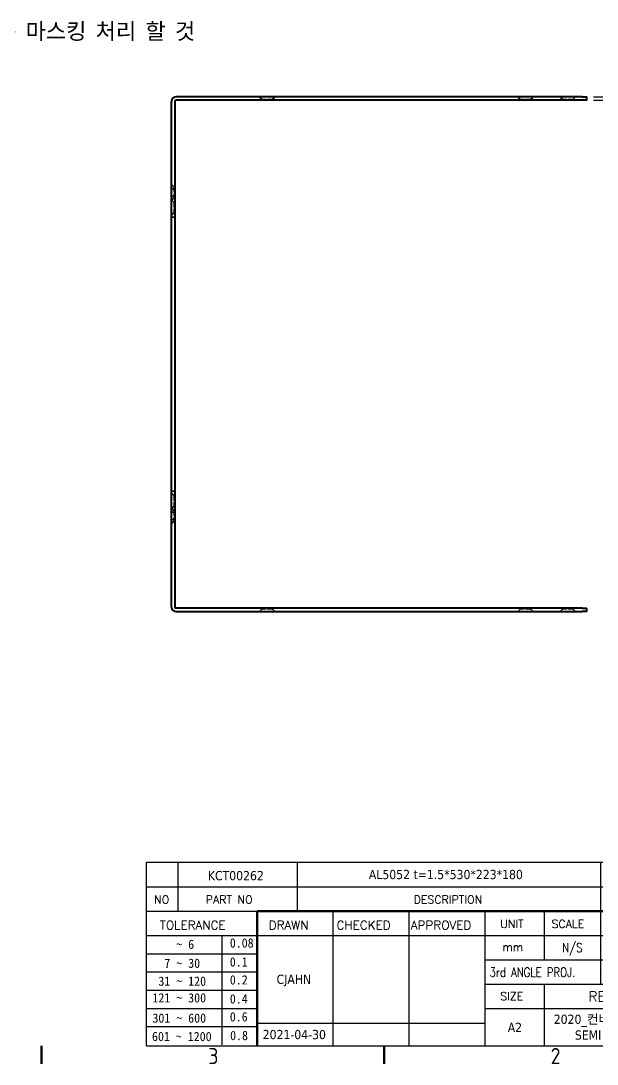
# Model space of a CAD drawing. Header units: millimetres. Extents: x 0 to 1188, y 0 to 840.
# Drawn here: x 733.6 to 983.4, y 12.1 to 464 of the extents above; entities that cross this region are included whole.
import ezdxf
from ezdxf.enums import TextEntityAlignment as Align

# ---------------------------------------------------------------- set-up
doc = ezdxf.new("R2010")
doc.units = ezdxf.units.MM
doc.header["$LTSCALE"] = 2
doc.linetypes.add('DASHED', pattern=[0.2067, 0.1654, -0.0413])
doc.layers.get('0').update_dxf_attribs({"color": 3, "lineweight": 25})
for name, color, linetype, lineweight in [('가려진 것(ISO)', 2, 'DASHED', 35), ('가시적인 것(ISO)', 3, 'Continuous', 40), ('경계(ISO)', 7, 'Continuous', 50), ('기호(ISO)', 5, 'Continuous', 25), ('제목(ISO)', 5, 'Continuous', 50), ('치수(ISO)', 2, 'Continuous', 25), ('해치(ISO)', 7, 'Continuous', 18)]:
    doc.layers.add(name, color=color, linetype=linetype, lineweight=lineweight)
doc.styles.add('HAN_291', font='')
doc.styles.add('HAN_370', font='', dxfattribs={"width": 2})
doc.styles.add('RC_284', font='ROMANC.shx')
doc.styles.add('RC_287', font='ROMANC.shx')
doc.styles.add('RC_292', font='ROMANC.shx')
doc.styles.add('ROMANT_294', font='romant.shx')
doc.styles.add('문자 텍스트_PSTEK_POSCO', font='isocp.shx')
doc.styles.add('치수 텍스트_PSTEK_POSCO', font='isocp.shx')
doc.styles.add('텍스트 스타일198', font='tahoma.ttf')
doc.styles.add('텍스트 스타일333', font='ROMANC.shx', dxfattribs={"width": 0.800000011920929})
doc.styles.get('HAN_291').set_extended_font_data('GulimChe')
doc.styles.get('HAN_370').set_extended_font_data('GulimChe')
doc.dimstyles.new('치수_PSTEK_POSCO', dxfattribs={"dimscale": 2, "dimtxt": 3.5, "dimasz": 2.5, "dimexe": 2, "dimexo": 2.5, "dimgap": 1, "dimtad": 1, "dimrnd": 1e-08, "dimdsep": 46, "dimtxsty": '치수 텍스트_PSTEK_POSCO', "dimcen": 0.09, "dimdle": 10, "dimclrd": 7, "dimclre": 7, "dimclrt": 2, "dimadec": 1, "dimazin": 2, "dimtfac": 1, "dimtmove": 0, "dimatfit": 3, "dimfxl": 0, "dimtolj": 1, "dimlwd": -1, "dimlwe": -1, "dimarcsym": 0})
doc.dimstyles.new('치수_PSTEK_POSCO$7', dxfattribs={"dimscale": 2, "dimtxt": 3.5, "dimasz": 2.5, "dimexe": 2, "dimexo": 2.5, "dimgap": 1, "dimtad": 1, "dimrnd": 1e-08, "dimdsep": 46, "dimtxsty": '치수 텍스트_PSTEK_POSCO', "dimcen": 0.09, "dimdle": 10, "dimclrd": 7, "dimclre": 7, "dimclrt": 2, "dimadec": 1, "dimazin": 2, "dimtfac": 1, "dimtmove": 0, "dimatfit": 3, "dimfxl": 0, "dimtolj": 1, "dimlwd": -1, "dimlwe": -1, "dimarcsym": 0})

# ---------------------------------------------------------------- blocks, each defined once
blk = doc.blocks.new('경계 Default Border')
at = {"layer": '경계(ISO)'}
for p, q in [((371.25, 10), (371.25, 6.100000143051147)), ((445.4999923706055, 10), (445.4999923706055, 6.100000143051147))]:
    blk.add_line(p, q, dxfattribs=at)
at = {"layer": '경계(ISO)', "color": 2, "char_height": 3.499999940395355, "attachment_point": 7, "style": '문자 텍스트_PSTEK_POSCO'}
for s, insert in [('3', (407.4049628911206, 6.066626997571438)), ('2', (481.6073627700749, 6.066626997571438))]:
    blk.add_mtext(s, dxfattribs=dict(at, insert=insert))
blk = doc.blocks.new('제목 블록 PSTEK')
for color, points in [(252, [(317.2195697678507, 17.0593801673321), (322.0326348870767, 21.62682475217465), (322.2781991042243, 21.94392121864296), (317.0471853425802, 16.97985676345368), (318.7512090904202, 16.1899260703855), (316.0018030350395, 12.71868385740789), (316.3356552234328, 13.00206718743325), (318.9235935156908, 16.2694494742633)]), (5, [(321.6183518841322, 17.4193704504104), (319.5281351041078, 18.24969419629727), (322.4505835294948, 22.02344462252142), (317.2195697678507, 17.0593801673321), (318.9235935156908, 16.2694494742633), (316.1741874603099, 12.79820726128571)]), (1, [(324.4839107253602, 19.60711530335299), (325.2419748254881, 19.60711530335299), (325.2419748254881, 20.25857663940324), (321.2266040451076, 20.25857663940324), (321.2266040451076, 19.60711530335299), (321.9846681452406, 19.60711530335299), (321.9846681452406, 15.3430047401139), (324.4839107253602, 15.3430047401139)]), (252, [(321.9846681452406, 19.60711530335299), (321.4042753185749, 19.60711530335299), (321.4042753185749, 19.45905590879572), (321.9846681452406, 19.45905590879572)]), (252, [(324.6615819988275, 19.45905590879572), (325.4196460989604, 19.45905590879572), (325.4196460989604, 20.11051724484596), (325.2419748254881, 20.11051724484596), (325.2419748254881, 19.60711530335299), (324.4839107253602, 19.60711530335299), (324.4839107253602, 15.3430047401139), (322.1623394187076, 15.3430047401139), (322.1623394187076, 15.19494534555726), (324.6615819988275, 15.19494534555726)]), (1, [(329.2277337269622, 20.25857663940324), (325.65654113025, 20.25857663940324), (325.65654113025, 15.3430047401139), (329.3580259941756, 15.3430047401139), (329.3580259941756, 15.9944660761648), (328.1137701654877, 15.9944660761648), (328.1137701654877, 17.56360607323003), (329.2277337269622, 17.56360607323003), (329.2277337269622, 18.25543873810179), (328.1137701654877, 18.25543873810179), (328.1137701654877, 19.60711530335299), (329.2277337269622, 19.60711530335299)]), (252, [(328.2914414389548, 19.45905590879572), (329.4054050004294, 19.45905590879572), (329.4054050004294, 20.11051724484596), (329.2277337269622, 20.11051724484596), (329.2277337269622, 19.60711530335299), (328.1137701654877, 19.60711530335299), (328.1137701654877, 18.25543873810179), (328.2914414389548, 18.25543873810179)]), (252, [(328.2914414389548, 17.41554667867274), (329.4054050004294, 17.41554667867274), (329.4054050004294, 18.10737934354514), (329.2277337269622, 18.10737934354514), (329.2277337269622, 17.56360607323003), (328.1137701654877, 17.56360607323003), (328.1137701654877, 15.9944660761648), (328.2914414389548, 15.9944660761648)]), (1, [(332.3312149849806, 20.25857663940324), (329.8592894925411, 20.25857663940324), (329.8592894925411, 15.3430047401139), (332.3312149849806, 15.3430047401139), (332.3312149849806, 17.4318630164523), (333.0701931098801, 15.3430047401139), (335.4855464857051, 15.3430047401139), (334.2514536401189, 19.30614745124769), (335.4379594596742, 20.25857663940324), (334.3071782107978, 20.25857663940324), (332.3312149849806, 18.99741471888304)]), (252, [(332.5088862584528, 20.1105172448466), (332.3312149849806, 20.1105172448466), (332.3312149849806, 18.99741471888368), (332.5088862584528, 19.11081371413894)]), (252, [(335.6156307331414, 20.11051724484596), (335.2535118015555, 20.11051724484596), (334.2514536401189, 19.30614745124769), (335.4855464857051, 15.3430047401139), (333.1954852176545, 15.3430047401139), (333.2478643833523, 15.19494534555726), (335.6632177591723, 15.19494534555726), (334.4291249135862, 19.15808805669106)]), (252, [(329.5356972676428, 15.8464066816075), (329.3580259941756, 15.8464066816075), (329.3580259941756, 15.3430047401139), (325.8342124037171, 15.3430047401139), (325.8342124037171, 15.19494534555726), (329.5356972676428, 15.19494534555726)]), (252, [(332.5088862584528, 16.92964231796647), (332.3312149849806, 17.43186301645164), (332.3312149849806, 15.3430047401139), (330.0369607660135, 15.3430047401139), (330.0369607660135, 15.19494534555726), (332.5088862584528, 15.19494534555726)])]:
    blk.add_hatch(color=color).paths.add_polyline_path(points)
h = blk.add_hatch(color=1)
edge = h.paths.add_edge_path(flags=0)
edge.add_line((314.2242174273352, 19.60711530335299), (314.2242174273352, 17.00126995915134))
edge.add_line((314.2242174273352, 17.00126995915134), (314.3485873187598, 17.00126995915134))
edge.add_arc((314.3485873187598, 17.6527312952023), 0.6514613360509371, 270, 360)
edge.add_line((315.0000486548106, 17.6527312952023), (315.0000486548106, 18.95565396730211))
edge.add_arc((314.3485873187598, 18.95565396730212), 0.6514613360508712, 0, 90)
edge.add_line((314.3485873187598, 19.60711530335299), (314.2242174273352, 19.60711530335299))
edge = h.paths.add_edge_path()
edge.add_arc((314.9847713324306, 18.28938669179658), 1.969189947606664, 269.9999999999959, 450)
edge.add_line((314.9847713324306, 20.25857663940318), (311.7664314776902, 20.25857663940324))
edge.add_line((311.7664314776902, 20.25857663940324), (311.7664314776902, 15.3430047401139))
edge.add_line((311.7664314776902, 15.3430047401139), (314.2242174273352, 15.3430047401139))
edge.add_line((314.2242174273352, 15.3430047401139), (314.2242174273352, 16.32019674418991))
edge.add_line((314.2242174273352, 16.32019674418991), (314.9847713324307, 16.32019674418991))
h = blk.add_hatch(color=252)
edge = h.paths.add_edge_path()
edge.add_arc((314.9847713324309, 18.28938669179657), 1.969189947606666, 270, 406.8278729790604)
edge.add_arc((315.1624426058984, 18.1413272972396), 1.969189947606962, -90, 53.560984836317004, ccw=False)
edge.add_line((315.1624426058984, 16.17213734963263), (314.4018887008024, 16.17213734963263))
edge.add_line((314.4018887008024, 16.17213734963263), (314.4018887008024, 15.19494534555726))
edge.add_line((314.4018887008024, 15.19494534555726), (311.9441027511573, 15.19494534555726))
edge.add_line((311.9441027511573, 15.19494534555726), (311.9441027511573, 15.3430047401139))
edge.add_line((311.9441027511573, 15.3430047401139), (314.2242174273352, 15.3430047401139))
edge.add_line((314.2242174273352, 15.3430047401139), (314.2242174273352, 16.32019674418991))
edge.add_line((314.2242174273352, 16.32019674418991), (314.9847713324309, 16.32019674418991))
h = blk.add_hatch(color=252)
edge = h.paths.add_edge_path()
edge.add_line((314.4018887008024, 19.45905590879572), (314.5262585922315, 19.45905590879572))
edge.add_arc((314.5262585922314, 18.80759457274939), 0.6514613360463194, 60.4189348879147, 90.00000000000318, ccw=False)
edge.add_arc((314.3485873187602, 18.95565396730057), 0.6514613360524251, 39.96992292766206, 90.00000000009999)
edge.add_line((314.3485873187591, 19.60711530335307), (314.2242174273352, 19.60711530335298))
edge.add_line((314.2242174273352, 19.60711530335299), (314.2242174273352, 17.00126995915134))
edge.add_line((314.2242174273352, 17.00126995915134), (314.3485873187591, 17.00126995915134))
edge.add_arc((314.3485873187568, 17.652731295233), 0.6514613360816299, 270.0000000002, 274.6930825552478)
edge.add_line((314.4018887008024, 17.0034541317032), (314.4018887008024, 19.45905590879572))
at = {"layer": '해치(ISO)'}
h = blk.add_hatch(color=140, dxfattribs=at)
edge = h.paths.add_edge_path()
edge.add_ellipse((330.3660919371412, 20.15576403068321), major_axis=(9.100907360794343, 0), ratio=0.4069904968023172, start_angle=301.3098473703837, end_angle=507.7436900681698)
edge.add_ellipse((331.5340919371412, 20.4634168429492), major_axis=(-9.82350664112931, 0), ratio=0.3942600559756514, start_angle=111.51207141178469, end_angle=334.47025347086895, ccw=False)
edge.add_line((335.1363447531188, 16.8601935978785), (335.0955236905705, 16.99119398620872))
at = {"color": 180}
for p, q in [((182.475792979055, 11.79100474011392), (182.4757929790549, 51.56524660363496)), ((182.4757929790549, 51.56524660363496), (372.4757929537551, 51.56524660363496)), ((189.2651435055721, 51.56524660363496), (189.2651435055722, 41.00524660363494)), ((215.2152739891528, 41.00524660363494), (215.2152739891528, 51.56524660363496)), ((280.8758854511282, 51.56524660363496), (280.8758854511282, 41.00524660363494)), ((310.0881549537552, 51.56524660363496), (310.0881549537553, 41.00524660363494)), ((316.9044520275131, 51.56524660363496), (316.9044520275127, 41.00524660363494)), ((338.4566026226726, 51.56524660363496), (338.4566026226727, 41.00524660363494)), ((372.4757929537551, 51.56524660363496), (372.4757929537551, 11.79100474011389)), ((182.475792979055, 46.2852466036349), (372.4757929537551, 46.28524660363492)), ((182.475792979055, 41.00524660363493), (206.451475290024, 41.00524660363493)), ((222.9401812389276, 11.79100474011392), (222.9401812389276, 41.00524660363494)), ((239.4288871878316, 11.79100474011392), (239.4288871878316, 41.00524660363494)), ((255.9175931367356, 11.79100474011392), (255.9175931367356, 41.00524660363494)), ((268.6918866058747, 41.00524660363494), (268.6918866058747, 30.44524660363498)), ((280.8758854511282, 41.00524660363494), (280.8758854511282, 25.16524660363502)), ((310.088154953755, 41.00524660363494), (310.088154953755, 11.79100474011392)), ((182.475792979055, 35.72524660363497), (206.451475290024, 35.72524660363497)), ((198.8621818849491, 12.02524660363491), (198.8621818849491, 35.72524660363497)), ((206.451475290024, 35.72524660363497), (372.4757929537551, 35.72524660363497)), ((182.475792979055, 31.77524660363492), (206.451475290024, 31.77524660363492)), ((255.917593136736, 30.44524660363498), (372.4757929537552, 30.44524660363501)), ((182.475792979055, 27.82524660363487), (206.451475290024, 27.82524660363487)), ((255.9175931367359, 25.16524660363502), (372.4757929537552, 25.165246603635)), ((268.6918866058744, 25.16524660363502), (268.6918866058744, 11.79100474011392)), ((182.475792979055, 23.87524660363505), (206.451475290024, 23.87524660363505)), ((182.475792979055, 19.92524660363478), (206.451475290024, 19.92524660363478)), ((255.9175931367359, 19.88524660363481), (310.0881549537553, 19.88524660363481)), ((182.475792979055, 15.97524660363496), (206.451475290024, 15.97524660363496)), ((206.451475290024, 16.74100474011396), (255.9175931367359, 16.74100474011396)), ((182.475792979055, 11.79100474011392), (372.4757929537551, 11.79100474011389))]:
    blk.add_line(p, q, dxfattribs=at)
at = {"color": 7, "lineweight": 50}
for p, q in [((206.4514752900237, 11.79100474011392), (206.4514752900237, 41.00524660363494)), ((206.451475290024, 41.00524660363494), (372.4757929537551, 41.00524660363496))]:
    blk.add_line(p, q, dxfattribs=at)
at = {"color": 7}
for p, q in [((322.2781991042243, 21.94392121864296), (317.0471853425802, 16.97985676345368)), ((322.4505835294948, 22.02344462252142), (317.2195697678507, 17.0593801673321)), ((317.2195697678507, 17.0593801673321), (322.0326348870767, 21.62682475217465)), ((319.5281351041078, 18.24969419629727), (322.4505835294948, 22.02344462252142)), ((322.0326348870767, 21.62682475217465), (322.2781991042243, 21.94392121864296)), ((311.7664314776902, 20.25900474011391), (311.7664314776902, 15.34300474011391)), ((314.9847713324309, 20.25857663940324), (311.7664314776902, 20.25857663940324)), ((314.9847713324309, 20.25857663940324), (311.7664314776902, 20.25857663940324)), ((311.7664314776902, 20.25857663940324), (311.7664314776902, 15.3430047401139)), ((314.2242174273352, 17.00126995915134), (314.2242174273352, 19.60711530335299)), ((314.2242174273352, 19.60711530335299), (314.3485873187591, 19.60711530335299)), ((314.3485873187591, 19.60711530335299), (314.2242174273352, 19.60711530335299)), ((314.2242174273352, 19.60711530335299), (314.2242174273352, 17.00126995915134)), ((314.2242174273352, 17.00126995915134), (314.2242174273352, 19.60711530335299)), ((314.2242174273352, 19.60711530335299), (314.3485873187591, 19.60711530335299)), ((314.4018887008024, 19.45905590879572), (314.5262585922314, 19.45905590879572)), ((314.4018887008024, 17.0034541317032), (314.4018887008024, 19.45905590879572)), ((315.0000486548106, 18.95565396730275), (315.0000486548106, 17.65273129520161)), ((315.0000486548106, 18.95565396730275), (315.0000486548106, 17.65273129520161)), ((321.6183518841322, 17.4193704504104), (319.5281351041078, 18.24969419629727)), ((325.2419748254881, 20.25857663940324), (321.2266040451076, 20.25857663940324)), ((321.2266040451076, 20.25857663940324), (321.2266040451076, 19.60711530335299)), ((325.2419748254881, 20.25857663940324), (321.2266040451076, 20.25857663940324)), ((321.2266040451076, 20.25857663940324), (321.2266040451076, 19.60711530335299)), ((321.2266040451076, 19.60711530335299), (321.9846681452406, 19.60711530335299)), ((321.2266040451076, 19.60711530335299), (321.9846681452406, 19.60711530335299)), ((321.4042753185749, 19.60711530335299), (321.4042753185749, 19.45905590879572)), ((321.9846681452406, 19.60711530335299), (321.4042753185749, 19.60711530335299)), ((321.4042753185749, 19.45905590879572), (321.9846681452406, 19.45905590879572)), ((321.9846681452406, 19.60711530335299), (321.9846681452406, 15.3430047401139)), ((321.9846681452406, 19.45905590879572), (321.9846681452406, 19.60711530335299)), ((321.9846681452406, 19.60711530335299), (321.9846681452406, 15.3430047401139)), ((324.4839107253602, 19.60711530335299), (325.2419748254881, 19.60711530335299)), ((324.4839107253602, 15.3430047401139), (324.4839107253602, 19.60711530335299)), ((325.2419748254881, 19.60711530335299), (324.4839107253602, 19.60711530335299)), ((324.4839107253602, 19.60711530335299), (324.4839107253602, 15.3430047401139)), ((324.4839107253602, 19.60711530335299), (325.2419748254881, 19.60711530335299)), ((324.4839107253602, 15.3430047401139), (324.4839107253602, 19.60711530335299)), ((324.6615819988275, 19.45905590879572), (325.4196460989604, 19.45905590879572)), ((324.6615819988275, 15.19494534555726), (324.6615819988275, 19.45905590879572)), ((325.2419748254881, 19.60711530335299), (325.2419748254881, 20.25857663940324)), ((325.2419748254881, 19.60711530335299), (325.2419748254881, 20.25857663940324)), ((325.4196460989604, 20.11051724484596), (325.2419748254881, 20.11051724484596)), ((325.2419748254881, 20.11051724484596), (325.2419748254881, 19.60711530335299)), ((325.4196460989604, 19.45905590879572), (325.4196460989604, 20.11051724484596)), ((329.2277337269622, 20.25857663940324), (325.65654113025, 20.25857663940324)), ((325.65654113025, 20.25857663940324), (325.65654113025, 15.3430047401139)), ((325.65654113025, 20.25857663940324), (325.65654113025, 15.3430047401139)), ((329.2277337269622, 20.25857663940324), (325.65654113025, 20.25857663940324)), ((328.1137701654877, 18.25543873810179), (328.1137701654877, 19.60711530335299)), ((328.1137701654877, 19.60711530335299), (329.2277337269622, 19.60711530335299)), ((329.2277337269622, 19.60711530335299), (328.1137701654877, 19.60711530335299)), ((328.1137701654877, 19.60711530335299), (328.1137701654877, 18.25543873810179)), ((328.1137701654877, 18.25543873810179), (328.1137701654877, 19.60711530335299)), ((328.1137701654877, 19.60711530335299), (329.2277337269622, 19.60711530335299)), ((329.2277337269622, 18.25543873810179), (328.1137701654877, 18.25543873810179)), ((328.1137701654877, 18.25543873810179), (328.2914414389548, 18.25543873810179)), ((329.2277337269622, 18.25543873810179), (328.1137701654877, 18.25543873810179)), ((328.2914414389548, 18.25543873810179), (328.2914414389548, 19.45905590879572)), ((328.2914414389548, 19.45905590879572), (329.4054050004294, 19.45905590879572)), ((329.2277337269622, 19.60711530335299), (329.2277337269622, 20.25857663940324)), ((329.2277337269622, 19.60711530335299), (329.2277337269622, 20.25857663940324)), ((329.4054050004294, 20.11051724484596), (329.2277337269622, 20.11051724484596)), ((329.2277337269622, 20.11051724484596), (329.2277337269622, 19.60711530335299)), ((329.2277337269622, 17.56360607323003), (329.2277337269622, 18.25543873810179)), ((329.2277337269622, 17.56360607323003), (329.2277337269622, 18.25543873810179)), ((329.4054050004294, 18.10737934354514), (329.2277337269622, 18.10737934354514)), ((329.2277337269622, 18.10737934354514), (329.2277337269622, 17.56360607323003)), ((329.4054050004294, 19.45905590879572), (329.4054050004294, 20.11051724484596)), ((329.4054050004294, 17.41554667867274), (329.4054050004294, 18.10737934354514)), ((332.3312149849806, 20.25857663940324), (329.8592894925411, 20.25857663940324)), ((329.8592894925411, 20.25857663940324), (329.8592894925411, 15.3430047401139)), ((329.8592894925411, 20.25857663940324), (329.8592894925411, 15.3430047401139)), ((332.3312149849806, 20.25857663940324), (329.8592894925411, 20.25857663940324)), ((334.3071782107978, 20.25857663940324), (332.3312149849806, 18.99741471888304)), ((332.3312149849806, 18.99741471888304), (332.3312149849806, 20.25857663940324)), ((334.3071782107978, 20.25857663940324), (332.3312149849806, 18.99741471888304)), ((332.3312149849806, 18.99741471888304), (332.3312149849806, 20.25857663940324)), ((332.5088862584528, 20.1105172448466), (332.3312149849806, 20.1105172448466)), ((332.3312149849806, 20.1105172448466), (332.3312149849806, 18.99741471888368)), ((332.3312149849806, 18.99741471888368), (332.5088862584528, 19.11081371413894)), ((332.5088862584528, 19.11081371413894), (332.5088862584528, 20.1105172448466)), ((334.2514536401189, 19.30614745124769), (335.4379594596742, 20.25857663940324)), ((334.2514536401189, 19.30614745124769), (335.4379594596742, 20.25857663940324)), ((335.2535118015555, 20.11051724484596), (334.2514536401189, 19.30614745124769)), ((335.4855464857051, 15.3430047401139), (334.2514536401189, 19.30614745124769)), ((334.2514536401189, 19.30614745124769), (335.4855464857051, 15.3430047401139)), ((335.4855464857051, 15.3430047401139), (334.2514536401189, 19.30614745124769)), ((335.4379594596742, 20.25857663940324), (334.3071782107978, 20.25857663940324)), ((335.4379594596742, 20.25857663940324), (334.3071782107978, 20.25857663940324)), ((334.4291249135862, 19.15808805669104), (335.6156307331414, 20.11051724484596)), ((335.6632177591723, 15.19494534555726), (334.4291249135862, 19.15808805669104)), ((335.6156307331414, 20.11051724484596), (335.2535118015555, 20.11051724484596)), ((314.3485873187591, 17.00126995915134), (314.2242174273352, 17.00126995915134)), ((314.2242174273352, 17.00126995915134), (314.3485873187591, 17.00126995915134)), ((314.3485873187591, 17.00126995915134), (314.2242174273352, 17.00126995915134)), ((314.2242174273352, 16.32019674418991), (314.9847713324309, 16.32019674418991)), ((314.2242174273352, 15.3430047401139), (314.2242174273352, 16.32019674418991)), ((314.9847713324309, 16.32019674418991), (314.2242174273352, 16.32019674418991)), ((314.2242174273352, 16.32019674418991), (314.2242174273352, 15.3430047401139)), ((314.2242174273352, 16.32019674418991), (314.9847713324309, 16.32019674418991)), ((314.2242174273352, 15.3430047401139), (314.2242174273352, 16.32019674418991)), ((314.4018887008024, 16.17213734963263), (315.162442605898, 16.17213734963263)), ((314.4018887008024, 15.19494534555726), (314.4018887008024, 16.17213734963263)), ((318.7512090904202, 16.1899260703855), (316.0018030350395, 12.71868385740789)), ((316.1741874603099, 12.79820726128571), (321.6183518841322, 17.4193704504104)), ((318.9235935156908, 16.2694494742633), (316.1741874603099, 12.79820726128571)), ((316.3356552234328, 13.00206718743325), (318.9235935156908, 16.2694494742633)), ((317.0471853425802, 16.97985676345368), (318.7512090904202, 16.1899260703855)), ((318.9235935156908, 16.2694494742633), (317.2195697678507, 17.0593801673321)), ((317.2195697678507, 17.0593801673321), (318.9235935156908, 16.2694494742633)), ((328.1137701654877, 17.56360607323003), (329.2277337269622, 17.56360607323003)), ((328.1137701654877, 15.9944660761648), (328.1137701654877, 17.56360607323003)), ((329.2277337269622, 17.56360607323003), (328.1137701654877, 17.56360607323003)), ((328.1137701654877, 17.56360607323003), (328.1137701654877, 15.9944660761648)), ((328.1137701654877, 17.56360607323003), (329.2277337269622, 17.56360607323003)), ((328.1137701654877, 15.9944660761648), (328.1137701654877, 17.56360607323003)), ((329.3580259941756, 15.9944660761648), (328.1137701654877, 15.9944660761648)), ((328.1137701654877, 15.9944660761648), (328.2914414389548, 15.9944660761648)), ((329.3580259941756, 15.9944660761648), (328.1137701654877, 15.9944660761648)), ((328.2914414389548, 15.9944660761648), (328.2914414389548, 17.41554667867274)), ((328.2914414389548, 17.41554667867274), (329.4054050004294, 17.41554667867274)), ((329.3580259941756, 15.3430047401139), (329.3580259941756, 15.9944660761648)), ((329.3580259941756, 15.3430047401139), (329.3580259941756, 15.9944660761648)), ((329.5356972676428, 15.8464066816075), (329.3580259941756, 15.8464066816075)), ((329.3580259941756, 15.8464066816075), (329.3580259941756, 15.3430047401139)), ((329.5356972676428, 15.19494534555726), (329.5356972676428, 15.8464066816075)), ((332.3312149849806, 17.4318630164523), (333.0701931098801, 15.3430047401139)), ((332.3312149849806, 15.3430047401139), (332.3312149849806, 17.4318630164523)), ((332.5088862584528, 16.92964231796647), (332.3312149849806, 17.43186301645164)), ((332.3312149849806, 17.43186301645164), (332.3312149849806, 15.3430047401139)), ((332.3312149849806, 17.4318630164523), (333.0701931098801, 15.3430047401139)), ((332.3312149849806, 15.3430047401139), (332.3312149849806, 17.4318630164523)), ((332.5088862584528, 15.19494534555726), (332.5088862584528, 16.92964231796647)), ((345.0447381189468, 17.50375595811051), (344.9867755289346, 17.689895936919)), ((311.7664314776902, 15.3430047401139), (314.2242174273352, 15.3430047401139)), ((311.7664314776902, 15.3430047401139), (314.2242174273352, 15.3430047401139)), ((314.2242174273352, 15.3430047401139), (311.9441027511573, 15.3430047401139)), ((311.9441027511573, 15.3430047401139), (311.9441027511573, 15.19494534555726)), ((311.9441027511573, 15.19494534555726), (314.4018887008024, 15.19494534555726)), ((321.9846681452406, 15.3430047401139), (324.4839107253602, 15.3430047401139)), ((321.9846681452406, 15.3430047401139), (324.4839107253602, 15.3430047401139)), ((324.4839107253602, 15.3430047401139), (322.1623394187076, 15.3430047401139)), ((322.1623394187076, 15.3430047401139), (322.1623394187076, 15.19494534555726)), ((322.1623394187076, 15.19494534555726), (324.6615819988275, 15.19494534555726)), ((325.65654113025, 15.3430047401139), (329.3580259941756, 15.3430047401139)), ((325.65654113025, 15.3430047401139), (329.3580259941756, 15.3430047401139)), ((329.3580259941756, 15.3430047401139), (325.8342124037171, 15.3430047401139)), ((325.8342124037171, 15.3430047401139), (325.8342124037171, 15.19494534555726)), ((325.8342124037171, 15.19494534555726), (329.5356972676428, 15.19494534555726)), ((329.8592894925411, 15.3430047401139), (332.3312149849806, 15.3430047401139)), ((329.8592894925411, 15.3430047401139), (332.3312149849806, 15.3430047401139)), ((332.3312149849806, 15.3430047401139), (330.0369607660135, 15.3430047401139)), ((330.0369607660135, 15.3430047401139), (330.0369607660135, 15.19494534555726)), ((330.0369607660135, 15.19494534555726), (332.5088862584528, 15.19494534555726)), ((333.0701931098801, 15.3430047401139), (335.4855464857051, 15.3430047401139)), ((333.0701931098801, 15.3430047401139), (335.4855464857051, 15.3430047401139)), ((335.4855464857051, 15.3430047401139), (333.1954852176545, 15.3430047401139)), ((333.1954852176545, 15.3430047401139), (333.2478643833523, 15.19494534555726)), ((333.2478643833523, 15.19494534555726), (335.6632177591723, 15.19494534555726)), ((316.0018030350395, 12.71868385740789), (316.3356552234328, 13.00206718743325))]:
    blk.add_line(p, q, dxfattribs=at)
at = {"color": 5}
for p, q in [((322.4505835294948, 22.02344462252142), (317.2195697678507, 17.0593801673321)), ((319.5281351041078, 18.24969419629727), (322.4505835294948, 22.02344462252142)), ((321.6183518841322, 17.4193704504104), (319.5281351041078, 18.24969419629727)), ((316.1741874603099, 12.79820726128571), (321.6183518841322, 17.4193704504104)), ((318.9235935156908, 16.2694494742633), (316.1741874603099, 12.79820726128571)), ((317.2195697678507, 17.0593801673321), (318.9235935156908, 16.2694494742633))]:
    blk.add_line(p, q, dxfattribs=at)
at = {"color": 1}
for p, q in [((314.9847713324309, 20.25857663940324), (311.7664314776902, 20.25857663940324)), ((311.7664314776902, 20.25857663940324), (311.7664314776902, 15.3430047401139)), ((314.2242174273352, 17.00126995915134), (314.2242174273352, 19.60711530335299)), ((314.2242174273352, 19.60711530335299), (314.3485873187591, 19.60711530335299)), ((315.0000486548106, 18.95565396730275), (315.0000486548106, 17.65273129520161)), ((325.2419748254881, 20.25857663940324), (321.2266040451076, 20.25857663940324)), ((321.2266040451076, 20.25857663940324), (321.2266040451076, 19.60711530335299)), ((321.2266040451076, 19.60711530335299), (321.9846681452406, 19.60711530335299)), ((321.9846681452406, 19.60711530335299), (321.9846681452406, 15.3430047401139)), ((324.4839107253602, 19.60711530335299), (325.2419748254881, 19.60711530335299)), ((324.4839107253602, 15.3430047401139), (324.4839107253602, 19.60711530335299)), ((325.2419748254881, 19.60711530335299), (325.2419748254881, 20.25857663940324)), ((329.2277337269622, 20.25857663940324), (325.65654113025, 20.25857663940324)), ((325.65654113025, 20.25857663940324), (325.65654113025, 15.3430047401139)), ((328.1137701654877, 18.25543873810179), (328.1137701654877, 19.60711530335299)), ((328.1137701654877, 19.60711530335299), (329.2277337269622, 19.60711530335299)), ((329.2277337269622, 18.25543873810179), (328.1137701654877, 18.25543873810179)), ((329.2277337269622, 19.60711530335299), (329.2277337269622, 20.25857663940324)), ((329.2277337269622, 17.56360607323003), (329.2277337269622, 18.25543873810179)), ((332.3312149849806, 20.25857663940324), (329.8592894925411, 20.25857663940324)), ((329.8592894925411, 20.25857663940324), (329.8592894925411, 15.3430047401139)), ((334.3071782107978, 20.25857663940324), (332.3312149849806, 18.99741471888304)), ((332.3312149849806, 18.99741471888304), (332.3312149849806, 20.25857663940324)), ((334.2514536401189, 19.30614745124769), (335.4379594596742, 20.25857663940324)), ((335.4855464857051, 15.3430047401139), (334.2514536401189, 19.30614745124769)), ((335.4379594596742, 20.25857663940324), (334.3071782107978, 20.25857663940324)), ((314.3485873187591, 17.00126995915134), (314.2242174273352, 17.00126995915134)), ((314.2242174273352, 16.32019674418991), (314.9847713324309, 16.32019674418991)), ((314.2242174273352, 15.3430047401139), (314.2242174273352, 16.32019674418991)), ((328.1137701654877, 17.56360607323003), (329.2277337269622, 17.56360607323003)), ((328.1137701654877, 15.9944660761648), (328.1137701654877, 17.56360607323003)), ((329.3580259941756, 15.9944660761648), (328.1137701654877, 15.9944660761648)), ((329.3580259941756, 15.3430047401139), (329.3580259941756, 15.9944660761648)), ((332.3312149849806, 17.4318630164523), (333.0701931098801, 15.3430047401139)), ((332.3312149849806, 15.3430047401139), (332.3312149849806, 17.4318630164523)), ((311.7664314776902, 15.3430047401139), (314.2242174273352, 15.3430047401139)), ((321.9846681452406, 15.3430047401139), (324.4839107253602, 15.3430047401139)), ((325.65654113025, 15.3430047401139), (329.3580259941756, 15.3430047401139)), ((329.8592894925411, 15.3430047401139), (332.3312149849806, 15.3430047401139)), ((333.0701931098801, 15.3430047401139), (335.4855464857051, 15.3430047401139))]:
    blk.add_line(p, q, dxfattribs=at)
at = {"color": 7}
for centre, radius, start, end in [((314.3485873187598, 18.95565396730211), 0.6514613360508712, 0, 90), ((314.3485873187602, 18.95565396730057), 0.6514613360524251, 39.96992292766117, 90), ((314.3485873187598, 18.95565396730212), 0.6514613360508712, 0, 90), ((314.5262585922314, 18.80759457274939), 0.6514613360463193, 60.41893488791137, 90), ((314.9847713324309, 18.28938669179658), 1.969189947606665, 270, 90), ((314.9847713324309, 18.28938669179658), 1.969189947606665, 270, 90), ((314.9847713324307, 18.2893866917965), 1.969189947606594, 270, 46.82787297909833), ((315.1624426058984, 18.1413272972396), 1.969189947606961, 270, 53.56098483636067), ((314.3485873187597, 17.65273129520228), 0.6514613360509381, 270, 0), ((314.3485873187598, 17.6527312952023), 0.6514613360509381, 270, 0), ((314.3485873187568, 17.652731295233), 0.6514613360816299, 270, 274.6930825552478)]:
    blk.add_arc(centre, radius, start, end, dxfattribs=at)
at = {"color": 1}
for centre, radius, start, end in [((314.3485873187598, 18.95565396730211), 0.6514613360508712, 0, 90), ((314.9847713324309, 18.28938669179657), 1.969189947606665, 270, 90), ((314.3485873187598, 17.6527312952023), 0.6514613360509381, 270, 0)]:
    blk.add_arc(centre, radius, start, end, dxfattribs=at)
at = {"layer": '제목(ISO)', "lineweight": 18}
blk.add_line((182.475792979055, 35.72500474011393), (182.475792979055, 11.79100474011392), dxfattribs=at)
at = {"layer": '제목(ISO)'}
for p, q in [((322.2781991042243, 21.94392121864296), (317.0471853425802, 16.97985676345368)), ((322.4505835294948, 22.02344462252142), (317.2195697678507, 17.0593801673321)), ((317.2195697678507, 17.0593801673321), (322.0326348870767, 21.62682475217465)), ((319.5281351041078, 18.24969419629727), (322.4505835294948, 22.02344462252142)), ((322.0326348870767, 21.62682475217465), (322.2781991042243, 21.94392121864296)), ((314.9847713324306, 20.25857663940324), (311.7664314776902, 20.25857663940324)), ((311.7664314776902, 20.25857663940324), (311.7664314776902, 15.3430047401139)), ((314.2242174273352, 17.00126995915134), (314.2242174273352, 19.60711530335299)), ((314.2242174273352, 19.60711530335299), (314.3485873187598, 19.60711530335299)), ((314.3485873187591, 19.60711530335299), (314.2242174273352, 19.60711530335299)), ((314.2242174273352, 19.60711530335299), (314.2242174273352, 17.00126995915134)), ((314.4018887008024, 19.45905590879572), (314.5262585922314, 19.45905590879572)), ((314.4018887008024, 17.0034541317032), (314.4018887008024, 19.45905590879572)), ((315.0000486548106, 18.95565396730211), (315.0000486548106, 17.6527312952023)), ((321.6183518841322, 17.4193704504104), (319.5281351041078, 18.24969419629727)), ((325.2419748254881, 20.25857663940324), (321.2266040451076, 20.25857663940324)), ((321.2266040451076, 20.25857663940324), (321.2266040451076, 19.60711530335299)), ((321.2266040451076, 19.60711530335299), (321.9846681452406, 19.60711530335299)), ((321.9846681452406, 19.60711530335299), (321.4042753185749, 19.60711530335299)), ((321.4042753185749, 19.60711530335299), (321.4042753185749, 19.45905590879572)), ((321.4042753185749, 19.45905590879572), (321.9846681452406, 19.45905590879572)), ((321.9846681452406, 19.60711530335299), (321.9846681452406, 15.3430047401139)), ((321.9846681452406, 19.45905590879572), (321.9846681452406, 19.60711530335299)), ((324.4839107253602, 19.60711530335299), (325.2419748254881, 19.60711530335299)), ((324.4839107253602, 15.3430047401139), (324.4839107253602, 19.60711530335299)), ((325.2419748254881, 19.60711530335299), (324.4839107253602, 19.60711530335299)), ((324.4839107253602, 19.60711530335299), (324.4839107253602, 15.3430047401139)), ((324.6615819988275, 19.45905590879572), (325.4196460989604, 19.45905590879572)), ((324.6615819988275, 15.19494534555726), (324.6615819988275, 19.45905590879572)), ((325.2419748254881, 19.60711530335299), (325.2419748254881, 20.25857663940324)), ((325.4196460989604, 20.11051724484596), (325.2419748254881, 20.11051724484596)), ((325.2419748254881, 20.11051724484596), (325.2419748254881, 19.60711530335299)), ((325.4196460989604, 19.45905590879572), (325.4196460989604, 20.11051724484596)), ((329.2277337269622, 20.25857663940324), (325.65654113025, 20.25857663940324)), ((325.65654113025, 20.25857663940324), (325.65654113025, 15.3430047401139)), ((328.1137701654877, 18.25543873810179), (328.1137701654877, 19.60711530335299)), ((328.1137701654877, 19.60711530335299), (329.2277337269622, 19.60711530335299)), ((329.2277337269622, 19.60711530335299), (328.1137701654877, 19.60711530335299)), ((328.1137701654877, 19.60711530335299), (328.1137701654877, 18.25543873810179)), ((329.2277337269622, 18.25543873810179), (328.1137701654877, 18.25543873810179)), ((328.1137701654877, 18.25543873810179), (328.2914414389548, 18.25543873810179)), ((328.2914414389548, 19.45905590879572), (329.4054050004294, 19.45905590879572)), ((328.2914414389548, 18.25543873810179), (328.2914414389548, 19.45905590879572)), ((329.2277337269622, 19.60711530335299), (329.2277337269622, 20.25857663940324)), ((329.4054050004294, 20.11051724484596), (329.2277337269622, 20.11051724484596)), ((329.2277337269622, 20.11051724484596), (329.2277337269622, 19.60711530335299)), ((329.2277337269622, 17.56360607323003), (329.2277337269622, 18.25543873810179)), ((329.4054050004294, 18.10737934354514), (329.2277337269622, 18.10737934354514)), ((329.2277337269622, 18.10737934354514), (329.2277337269622, 17.56360607323003)), ((329.4054050004294, 19.45905590879572), (329.4054050004294, 20.11051724484596)), ((329.4054050004294, 17.41554667867274), (329.4054050004294, 18.10737934354514)), ((332.3312149849806, 20.25857663940324), (329.8592894925411, 20.25857663940324)), ((329.8592894925411, 20.25857663940324), (329.8592894925411, 15.3430047401139)), ((334.3071782107978, 20.25857663940324), (332.3312149849806, 18.99741471888304)), ((332.3312149849806, 18.99741471888304), (332.3312149849806, 20.25857663940324)), ((332.5088862584528, 20.1105172448466), (332.3312149849806, 20.1105172448466)), ((332.3312149849806, 20.1105172448466), (332.3312149849806, 18.99741471888368)), ((332.3312149849806, 18.99741471888368), (332.5088862584528, 19.11081371413894)), ((332.5088862584528, 19.11081371413894), (332.5088862584528, 20.1105172448466)), ((334.2514536401189, 19.30614745124769), (335.4379594596742, 20.25857663940324)), ((335.2535118015555, 20.11051724484596), (334.2514536401189, 19.30614745124769)), ((335.4855464857051, 15.3430047401139), (334.2514536401189, 19.30614745124769)), ((334.2514536401189, 19.30614745124769), (335.4855464857051, 15.3430047401139)), ((335.4379594596742, 20.25857663940324), (334.3071782107978, 20.25857663940324)), ((334.4291249135862, 19.15808805669106), (335.6156307331414, 20.11051724484596)), ((335.6632177591723, 15.19494534555726), (334.4291249135862, 19.15808805669106)), ((335.6156307331414, 20.11051724484596), (335.2535118015555, 20.11051724484596)), ((314.3485873187598, 17.00126995915134), (314.2242174273352, 17.00126995915134)), ((314.2242174273352, 17.00126995915134), (314.3485873187591, 17.00126995915134)), ((314.2242174273352, 15.3430047401139), (314.2242174273352, 16.32019674418991)), ((314.2242174273352, 16.32019674418991), (314.9847713324307, 16.32019674418991)), ((314.9847713324309, 16.32019674418991), (314.2242174273352, 16.32019674418991)), ((314.2242174273352, 16.32019674418991), (314.2242174273352, 15.3430047401139)), ((314.4018887008024, 15.19494534555726), (314.4018887008024, 16.17213734963263)), ((314.4018887008024, 16.17213734963263), (315.1624426058984, 16.17213734963263)), ((318.7512090904202, 16.1899260703855), (316.0018030350395, 12.71868385740789)), ((316.1741874603099, 12.79820726128571), (321.6183518841322, 17.4193704504104)), ((318.9235935156908, 16.2694494742633), (316.1741874603099, 12.79820726128571)), ((316.3356552234328, 13.00206718743325), (318.9235935156908, 16.2694494742633)), ((317.0471853425802, 16.97985676345368), (318.7512090904202, 16.1899260703855)), ((317.2195697678507, 17.0593801673321), (318.9235935156908, 16.2694494742633)), ((318.9235935156908, 16.2694494742633), (317.2195697678507, 17.0593801673321)), ((328.1137701654877, 15.9944660761648), (328.1137701654877, 17.56360607323003)), ((328.1137701654877, 17.56360607323003), (329.2277337269622, 17.56360607323003)), ((329.2277337269622, 17.56360607323003), (328.1137701654877, 17.56360607323003)), ((328.1137701654877, 17.56360607323003), (328.1137701654877, 15.9944660761648)), ((329.3580259941756, 15.9944660761648), (328.1137701654877, 15.9944660761648)), ((328.1137701654877, 15.9944660761648), (328.2914414389548, 15.9944660761648)), ((328.2914414389548, 17.41554667867274), (329.4054050004294, 17.41554667867274)), ((328.2914414389548, 15.9944660761648), (328.2914414389548, 17.41554667867274)), ((329.3580259941756, 15.3430047401139), (329.3580259941756, 15.9944660761648)), ((329.5356972676428, 15.8464066816075), (329.3580259941756, 15.8464066816075)), ((329.3580259941756, 15.8464066816075), (329.3580259941756, 15.3430047401139)), ((329.5356972676428, 15.19494534555726), (329.5356972676428, 15.8464066816075)), ((332.3312149849806, 15.3430047401139), (332.3312149849806, 17.4318630164523)), ((332.3312149849806, 17.4318630164523), (333.0701931098801, 15.3430047401139)), ((332.5088862584528, 16.92964231796647), (332.3312149849806, 17.43186301645164)), ((332.3312149849806, 17.43186301645164), (332.3312149849806, 15.3430047401139)), ((332.5088862584528, 15.19494534555726), (332.5088862584528, 16.92964231796647)), ((311.7664314776902, 15.3430047401139), (314.2242174273352, 15.3430047401139)), ((314.2242174273352, 15.3430047401139), (311.9441027511573, 15.3430047401139)), ((311.9441027511573, 15.3430047401139), (311.9441027511573, 15.19494534555726)), ((311.9441027511573, 15.19494534555726), (314.4018887008024, 15.19494534555726)), ((321.9846681452406, 15.3430047401139), (324.4839107253602, 15.3430047401139)), ((324.4839107253602, 15.3430047401139), (322.1623394187076, 15.3430047401139)), ((322.1623394187076, 15.3430047401139), (322.1623394187076, 15.19494534555726)), ((322.1623394187076, 15.19494534555726), (324.6615819988275, 15.19494534555726)), ((325.65654113025, 15.3430047401139), (329.3580259941756, 15.3430047401139)), ((329.3580259941756, 15.3430047401139), (325.8342124037171, 15.3430047401139)), ((325.8342124037171, 15.3430047401139), (325.8342124037171, 15.19494534555726)), ((325.8342124037171, 15.19494534555726), (329.5356972676428, 15.19494534555726)), ((329.8592894925411, 15.3430047401139), (332.3312149849806, 15.3430047401139)), ((332.3312149849806, 15.3430047401139), (330.0369607660135, 15.3430047401139)), ((330.0369607660135, 15.3430047401139), (330.0369607660135, 15.19494534555726)), ((330.0369607660135, 15.19494534555726), (332.5088862584528, 15.19494534555726)), ((333.0701931098801, 15.3430047401139), (335.4855464857051, 15.3430047401139)), ((335.4855464857051, 15.3430047401139), (333.1954852176545, 15.3430047401139)), ((333.1954852176545, 15.3430047401139), (333.2478643833523, 15.19494534555726)), ((333.2478643833523, 15.19494534555726), (335.6632177591723, 15.19494534555726)), ((316.0018030350395, 12.71868385740789), (316.3356552234328, 13.00206718743325))]:
    blk.add_line(p, q, dxfattribs=at)
at = {"layer": '제목(ISO)', "color": 4}
blk.add_line((335.1363447531188, 16.8601935978785), (335.0955236905705, 16.99119398620872), dxfattribs=at)
at = {"layer": '제목(ISO)'}
for centre, radius, start, end in [((314.3485873187598, 18.95565396730212), 0.6514613360508712, 0, 90), ((314.3485873187602, 18.95565396730057), 0.6514613360524251, 39.96992292766117, 90), ((314.5262585922314, 18.80759457274939), 0.6514613360463193, 60.41893488791137, 90), ((314.9847713324306, 18.28938669179658), 1.969189947606664, 46.82787297909431, 90), ((314.9847713324307, 18.2893866917965), 1.969189947606594, 270, 46.82787297909833), ((314.9847713324309, 18.28938669179657), 1.969189947606666, 270, 46.8278729790603), ((315.1624426058984, 18.1413272972396), 1.969189947606962, 270, 53.56098483631701), ((314.3485873187598, 17.6527312952023), 0.6514613360509371, 270, 0), ((314.3485873187568, 17.652731295233), 0.6514613360816299, 270, 274.6930825552478)]:
    blk.add_arc(centre, radius, start, end, dxfattribs=at)
at = {"layer": '제목(ISO)', "color": 4}
for centre, major_axis, ratio, start_param, end_param in [((331.5340919371412, 20.4634168429492), (9.82350664112931, 0), 0.3942600559756514, 5.087845455444478, 8.97919982663645), ((330.3660919371412, 20.15576403068321), (9.100907360794343, 0), 0.4069904968023172, 5.258848905294775, 8.861799147915196)]:
    blk.add_ellipse(centre, major_axis=major_axis, ratio=ratio, start_param=start_param, end_param=end_param, dxfattribs=at)
at = {"color": 2}
for s, height, style, p in [('NO', 1.742399930953979, 'RC_284', (184.135398793432, 42.62317362549192)), ('PART NO', 1.742399930953979, 'RC_284', (195.3359407378685, 42.62317362549192)), ('DESCRIPTION', 1.742399930953979, 'RC_284', (240.4025565652523, 42.62317362549192)), ("Q'TY", 1.742399930953979, 'RC_284', (310.1440786515383, 42.62317362549192)), ('COLOR/FINISH', 1.742399930953979, 'RC_284', (317.7725341324144, 42.62317362549192)), ('REMARK', 1.742399930953979, 'RC_284', (348.346649953877, 42.62317362549192)), (' TOLERANCE', 1.899999976158142, 'RC_287', (184.0872874387979, 37.00893196870329)), ('DRAWN', 1.899999976158142, 'RC_287', (208.9766620976279, 37.00893196870329)), ('CHECKED', 1.899999976158142, 'RC_287', (223.6856844514997, 37.00893196870329)), ('APPROVED', 1.899999976158142, 'RC_287', (239.7795453577791, 37.00893196870329)), ('UNIT', 1.742399930953979, 'RC_284', (259.1652673287452, 37.34317362549218)), ('SCALE', 1.742399930953979, 'RC_284', (270.2934779252897, 37.34317362549218)), ('MODEL NAME', 2.178000062704086, 'RC_292', (284.096330289083, 37.25462520371384)), ('    ~ 6', 2.000000029802322, 'HAN_291', (183.7721304966814, 32.8176515608431)), ('0.08', 2.000000029802322, 'HAN_291', (200.5467345600617, 33.09873600004101)), ('PART NAME', 2.178000062704086, 'RC_292', (285.1416959765849, 32.03045329421792)), ('mm', 1.742399930953979, 'RC_284', (259.6505418159997, 32.3543089683787)), ('  7 ~ 30', 2.000000029802322, 'HAN_291', (183.7721304966814, 28.70538114822415)), ('0.1', 2.000000029802322, 'HAN_291', (200.5467345600617, 28.98646558742206)), (' DWG NO.', 2.178000062704086, 'RC_292', (284.8124284083233, 26.75045329421772)), (' 31 ~ 120', 2.000000029802322, 'HAN_291', (183.7721304966814, 24.82628181916237)), ('0.2', 2.000000029802322, 'HAN_291', (200.5467345600617, 25.10736625836028)), ('121 ~ 300', 2.000000029802322, 'HAN_291', (183.7721304966814, 21.21401206133254)), ('0.4', 2.000000029802322, 'HAN_291', (200.5467345600617, 20.99509650053045)), ('SIZE', 1.742399930953979, 'RC_284', (259.1652673287452, 21.69497768947366)), ('REFERENCE', 2.178000062704086, 'RC_292', (278.2741065029841, 21.43214925458022)), ('301 ~ 600', 2.000000029802322, 'HAN_291', (183.7721304966814, 16.83491273227077)), ('0.6', 2.000000029802322, 'HAN_291', (200.5467345600617, 17.11599717146868)), ('601 ~ 1200', 2.000000029802322, 'HAN_291', (183.6802025156883, 12.84759660881125)), ('0.8', 2.000000029802322, 'HAN_291', (200.6097246063884, 13.05732192299702))]:
    blk.add_text(s, height=height, dxfattribs=dict(at, style=style)).set_placement(p)
at = {"color": 2, "style": 'RC_284'}
blk.add_text('MATERIAL', height=1.742399930953979, dxfattribs=at).set_placement((295.4820202024417, 43.64524660363492), align=Align.MIDDLE_CENTER)
at = {"color": 7, "style": '텍스트 스타일333', "width": 0.7999999523162842}
blk.add_text('N/S', height=2.000000029802322, dxfattribs=at).set_placement((274.7838860285014, 33.08524660363496), align=Align.MIDDLE_CENTER)
at = {"color": 2, "style": '텍스트 스타일333', "width": 0.7999999523162842}
blk.add_text('3rd ANGLE PROJ.', height=2.000000029802322, dxfattribs=at).set_placement((256.8430306642954, 26.76148381654429))
at = {"color": 7, "style": 'ROMANT_294'}
for s, p in [('POWER', (342.82727231297, 20.97115304607566)), ('SYSTEM', (342.82727231297, 17.3284636719184)), ('TECHNOLOGY', (342.82727231297, 13.57194088644453))]:
    blk.add_text(s, height=2.700000107288361, dxfattribs=at).set_placement(p)
at = {"color": 7, "insert": (320.8519732224835, 14.21236326823155), "char_height": 1.400000005960464, "attachment_point": 1, "line_spacing_factor": 0.3319999873638153, "style": 'HAN_370'}
blk.add_mtext('\\fHY견고딕|b0|i0;\\H1.4000;피에스텍', dxfattribs=at)
at = {"layer": '제목(ISO)', "color": 7, "style": '텍스트 스타일198'}
for tag, p in [('부품_번호_001', (195.7849999103203, 47.68004260673702)), ('설명_001', (230.6837384546629, 47.92245856837096)), ('재질_001', (290.6002202955571, 47.92524659519488)), ("3._Q'TY_001", (312.7051684940307, 47.92188863680521)), ('4._COLOR_001', (314.3877231694799, 49.65982273256562)), ('질량\\P3;_001', (350.2085769879711, 48.1643332325385)), ('4._COLOR_002', (318.4070313024109, 46.23594349391411)), ('1._MODEL_NAME_001', (324.6807983331864, 37.3878831132399)), ('제목_001', (334.103798716817, 32.12134217035067)), ('설계자_001', (210.6823963971569, 25.23312566343435)), ('부품_번호_001', (334.4442401635522, 26.8052465951949)), ('프로젝트_001', (270.7614549052873, 16.57669647447151)), ('시트_크기_001', (260.7896290458918, 14.81730632141838)), ('작성_날짜_001', (207.6723224966676, 13.26600473167383)), ('프로젝트_002', (275.3407461527764, 13.15015412004236))]:
    blk.add_attdef(tag, p, '', height=2.000000029802322, dxfattribs=at)
for tag, p in [('점검자', (231.1845342133799, 26.23312567187446)), ('엔지니어링_승인자', (247.673240162284, 26.23312567187446)), ('점검_날짜', (231.1845342133799, 14.26600474011394)), ('엔지니어링_승인_날짜', (247.6732401622839, 14.26600474011394))]:
    blk.add_attdef(tag, text='', height=2.000000029802322, dxfattribs=at).set_placement(p, align=Align.MIDDLE_CENTER)
blk = doc.blocks.new('*D38')
at = {"layer": 'Defpoints', "color": 0}
for p in [(976.8454950355433, 431.1160140008469), (976.8454950355432, 429.6160140008469), (1009.279501122857, 431.1160140008469)]:
    blk.add_point(p, dxfattribs=at)
at = {"layer": '치수(ISO)', "color": 7}
for p, q in [((1009.279501122857, 436.1160140008469), (1009.279501122857, 441.1160140008469)), ((981.8454950355433, 431.1160140008469), (1013.279501122857, 431.1160140008469)), ((981.8454950355432, 429.6160140008469), (1013.279501122857, 429.6160140008469)), ((1009.279501122857, 431.1160140008469), (1009.279501122857, 429.6160140008469)), ((1009.279501122857, 424.6160140008469), (1009.279501122857, 399.7367334213054))]:
    blk.add_line(p, q, dxfattribs=at)
for points in [[(1008.446167789524, 436.1160140008469), (1010.112834456191, 436.1160140008469), (1009.279501122857, 431.1160140008469)], [(1008.446167789524, 424.6160140008469), (1010.112834456191, 424.6160140008469), (1009.279501122857, 429.6160140008469)]]:
    blk.add_solid(points, dxfattribs=at)
at = {"layer": '치수(ISO)', "color": 2, "insert": (1003.779501122857, 401.7367334213056), "char_height": 7, "attachment_point": 4, "rotation": 90, "style": '치수 텍스트_PSTEK_POSCO'}
blk.add_mtext('\\A1;1.5t', dxfattribs=at)

msp = doc.modelspace()

# ---------------------------------------------------------------- linework, layer by layer
at = {"layer": '가려진 것(ISO)', "ltscale": 1.548747420310974}
for p, q in [((838.0954950355417, 429.9660140008474), (836.9454950355417, 431.1160140008474)), ((842.5954950355417, 429.9660140008474), (843.7454950355416, 431.1160140008474)), ((950.0954950355417, 429.9660140008464), (948.9454950355417, 431.1160140008465)), ((954.5954950355417, 429.9660140008464), (955.7454950355417, 431.1160140008463)), ((968.3954950355309, 429.9660140008463), (967.2454950355308, 431.1160140008463)), ((972.8954950355308, 429.9660140008463), (974.0454950355308, 431.1160140008462)), ((799.9954950354482, 391.8660140008477), (798.8454950354483, 393.0160140008477)), ((799.9954950354482, 387.3660140008477), (798.8454950354483, 386.2160140008477)), ((799.9954950355416, 385.3660140008478), (798.8454950355417, 386.5160140008477)), ((799.9954950355416, 380.8660140008477), (798.8454950355417, 379.7160140008477)), ((799.9954950355416, 258.3660140008477), (798.8454950355417, 259.5160140008477)), ((799.9954950355416, 253.8660140008477), (798.8454950355417, 252.7160140008477)), ((799.9954950354482, 251.8660140008477), (798.8454950354483, 253.0160140008477)), ((799.9954950354482, 247.3660140008477), (798.8454950354483, 246.2160140008477)), ((838.0954950355417, 209.2660140008481), (836.9454950355417, 208.1160140008481)), ((842.5954950355417, 209.2660140008481), (843.7454950355416, 208.1160140008481)), ((950.0954950355417, 209.2660140008491), (948.9454950355417, 208.116014000849)), ((954.5954950355417, 209.2660140008491), (955.7454950355417, 208.1160140008491)), ((968.3954950355309, 209.2660140008492), (967.2454950355308, 208.1160140008492)), ((972.8954950355308, 209.2660140008492), (974.0454950355308, 208.1160140008492))]:
    msp.add_line(p, q, dxfattribs=at)
at = {"layer": '가려진 것(ISO)', "ltscale": 6.731653690338135}
for p, q in [((842.5954950355417, 429.9660140008474), (838.0954950355418, 429.9660140008474)), ((954.5954950355417, 429.9660140008464), (950.0954950355418, 429.9660140008464)), ((972.8954950355308, 429.9660140008463), (968.3954950355309, 429.9660140008463)), ((799.9954950354482, 391.8660140008478), (799.9954950354482, 387.3660140008477)), ((799.9954950355416, 385.3660140008478), (799.9954950355416, 380.8660140008477)), ((799.9954950355416, 258.3660140008477), (799.9954950355416, 253.8660140008477)), ((799.9954950354482, 251.8660140008477), (799.9954950354482, 247.3660140008477)), ((842.5954950355417, 209.2660140008481), (838.0954950355418, 209.2660140008481)), ((954.5954950355417, 209.2660140008491), (950.0954950355418, 209.2660140008491)), ((972.8954950355308, 209.2660140008493), (968.3954950355309, 209.2660140008492))]:
    msp.add_line(p, q, dxfattribs=at)
at = {"layer": '가려진 것(ISO)', "ltscale": 0.3332219123840332}
for p, q in [((838.0954950355417, 429.6160140008474), (838.0954950355417, 429.9660140008474)), ((842.5954950355417, 429.6160140008474), (842.5954950355417, 429.9660140008474)), ((950.0954950355417, 429.6160140008464), (950.0954950355417, 429.9660140008464)), ((954.5954950355417, 429.6160140008464), (954.5954950355417, 429.9660140008464)), ((968.3954950355309, 429.6160140008462), (968.3954950355309, 429.9660140008463)), ((972.8954950355308, 429.6160140008462), (972.8954950355308, 429.9660140008462)), ((800.3454950354483, 391.8660140008477), (799.9954950354482, 391.8660140008477)), ((800.3454950354483, 387.3660140008477), (799.9954950354482, 387.3660140008477)), ((800.3454950355417, 385.3660140008478), (799.9954950355416, 385.3660140008478)), ((800.3454950355417, 380.8660140008477), (799.9954950355416, 380.8660140008477)), ((800.3454950355417, 258.3660140008477), (799.9954950355416, 258.3660140008477)), ((800.3454950355417, 253.8660140008477), (799.9954950355416, 253.8660140008477)), ((800.3454950354483, 251.8660140008477), (799.9954950354482, 251.8660140008477)), ((800.3454950354483, 247.3660140008477), (799.9954950354482, 247.3660140008477)), ((838.0954950355417, 209.2660140008481), (838.0954950355417, 209.6160140008481)), ((842.5954950355417, 209.2660140008481), (842.5954950355417, 209.6160140008481)), ((950.0954950355417, 209.2660140008491), (950.0954950355417, 209.6160140008491)), ((954.5954950355417, 209.2660140008491), (954.5954950355417, 209.6160140008491)), ((968.3954950355309, 209.2660140008492), (968.3954950355309, 209.6160140008492)), ((972.8954950355308, 209.2660140008493), (972.8954950355308, 209.6160140008493))]:
    msp.add_line(p, q, dxfattribs=at)
at = {"layer": '가려진 것(ISO)', "ltscale": 1.428422451019287}
for p, q in [((800.3454950355343, 391.2160140008478), (798.8454950355343, 391.2160140008478)), ((800.3454950355343, 388.0160140008478), (798.8454950355343, 388.0160140008478)), ((798.8454950354496, 378.9660140008477), (800.3454950354496, 378.9660140008477)), ((798.8454950354496, 260.2660140008477), (800.3454950354496, 260.2660140008477)), ((800.3454950355343, 251.2160140008478), (798.8454950355343, 251.2160140008478)), ((800.3454950355343, 248.0160140008478), (798.8454950355343, 248.0160140008478))]:
    msp.add_line(p, q, dxfattribs=at)
at = {"layer": '가시적인 것(ISO)'}
for p, q in [((976.8454950355432, 431.1160140008462), (800.8454950355433, 431.1160140008477)), ((976.8454950355432, 429.6160140008462), (800.8454950355433, 429.6160140008477)), ((976.8454950355432, 431.1160140008462), (978.8454950355426, 431.1160140008462)), ((978.8454950355426, 429.6160140008462), (976.8454950355432, 429.6160140008462)), ((978.8454950355426, 429.6160140008462), (978.8454950355426, 431.1160140008462)), ((798.8454950355433, 210.1160140008478), (798.8454950355433, 429.1160140008477)), ((800.3454950355432, 429.1160140008477), (800.3454950355432, 210.1160140008478)), ((976.8454950355432, 209.6160140008493), (800.8454950355433, 209.6160140008478)), ((800.8454950355433, 208.1160140008478), (976.8454950355432, 208.1160140008493)), ((976.8454950355432, 209.6160140008493), (978.8454950355426, 209.6160140008493)), ((978.8454950355426, 208.1160140008493), (976.8454950355432, 208.1160140008493)), ((978.8454950355426, 208.1160140008494), (978.8454950355426, 209.6160140008494))]:
    msp.add_line(p, q, dxfattribs=at)
for centre, radius, start, end in [((800.8454950355431, 429.1160140008478), 1.999999999999993, 90, 180), ((800.8454950355433, 429.1160140008477), 0.5000000000000426, 90, 180), ((800.8454950355431, 210.1160140008478), 2.000000000000013, 180, 270), ((800.8454950355433, 210.1160140008479), 0.5000000000000426, 180, 270)]:
    msp.add_arc(centre, radius, start, end, dxfattribs=at)

# ---------------------------------------------------------------- block references
at = {"xscale": 2, "yscale": 2, "zscale": 2}
msp.add_blockref('경계 Default Border', (0, 0), dxfattribs=at)
ref = msp.add_blockref('제목 블록 PSTEK', (423.0484140924897, -3.58200948022779), dxfattribs=dict(xscale=2, yscale=2, zscale=2))
ref.add_attrib('설계자_001', 'CJAHN', (844.4132068868036, 46.8842418466409), dxfattribs={"layer": '제목(ISO)', "color": 7, "height": 4.000000059604645, "style": '텍스트 스타일198'})
ref.add_attrib('프로젝트_001', '2020_컨버터_DC 750W 집진기', (964.5713239030641, 29.57138346871523), dxfattribs={"layer": '제목(ISO)', "color": 7, "height": 4.000000059604645, "style": '텍스트 스타일198'})
ref.add_attrib('4._COLOR_001', 'EX8816(S)-N.8.0 반광', (1051.823860431449, 95.73763598490345), dxfattribs={"layer": '제목(ISO)', "color": 7, "height": 4.000000059604645, "style": '텍스트 스타일198'})
ref.add_attrib('시트_크기_001', 'A2', (944.6276721842731, 26.05260316260896), dxfattribs={"layer": '제목(ISO)', "color": 7, "height": 4.000000059604645, "style": '텍스트 스타일198'})
ref.add_attrib("3._Q'TY_001", '1', (1048.458751080551, 92.26176779338262), dxfattribs={"layer": '제목(ISO)', "color": 7, "height": 4.000000059604645, "style": '텍스트 스타일198'})
ref.add_attrib('작성_날짜_001', '2021-04-30', (838.3930590858249, 22.94999998311987), dxfattribs={"layer": '제목(ISO)', "color": 7, "height": 4.000000059604645, "style": '텍스트 스타일198'})
ref.add_attrib('재질_001', 'AL 5052', (1004.248854683604, 92.26848371016197), dxfattribs={"layer": '제목(ISO)', "color": 7, "height": 4.000000059604645, "style": '텍스트 스타일198'})
ref.add_attrib('부품_번호_001', 'KCT00262', (1091.936894419594, 50.02848371016201), dxfattribs={"layer": '제목(ISO)', "color": 7, "height": 4.000000059604645, "style": '텍스트 스타일198'})
ref.add_attrib('1._MODEL_NAME_001', '전기집진기 DC EPC 750kW', (1072.410010758862, 71.19375674625202), dxfattribs={"layer": '제목(ISO)', "color": 7, "height": 4.000000059604645, "style": '텍스트 스타일198'})
ref.add_attrib('질량\\P3;_001', '1.158 kg', (1123.465568068432, 92.74665698484921), dxfattribs={"layer": '제목(ISO)', "color": 7, "height": 4.000000059604645, "style": '텍스트 스타일198'})
ref.add_attrib('설명_001', 'AL5052 t=1.5*530*223*180', (884.4158910018156, 92.26290765651414), dxfattribs={"layer": '제목(ISO)', "color": 7, "height": 4.000000059604645, "style": '텍스트 스타일198'})
ref.add_attrib('부품_번호_001', 'KCT00262', (814.6184139131301, 91.77807573324625), dxfattribs={"layer": '제목(ISO)', "color": 7, "height": 4.000000059604645, "style": '텍스트 스타일198'})
ref.add_attrib('제목_001', 'TOP COVER', (1091.256011526124, 60.66067486047354), dxfattribs={"layer": '제목(ISO)', "color": 7, "height": 4.000000059604645, "style": '텍스트 스타일198'})
ref.add_attrib('프로젝트_002', 'SEMI S2 인증 프로젝트', (973.7299063980423, 22.71829875985693), dxfattribs={"layer": '제목(ISO)', "color": 7, "height": 4.000000059604645, "style": '텍스트 스타일198'})
ref.add_attrib('4._COLOR_002', '*두께 50~60㎛', (1059.862476697311, 88.88987750760043), dxfattribs={"layer": '제목(ISO)', "color": 7, "height": 4.000000059604645, "style": '텍스트 스타일198'})

# ---------------------------------------------------------------- texts
at = {"layer": '기호(ISO)', "color": 2, "insert": (683.6946914220636, 459.1235615135451), "char_height": 6.99999988079071, "width": 127.1243903040886, "attachment_point": 4, "style": '치수 텍스트_PSTEK_POSCO'}
msp.add_mtext('{\\fSystem|b0|i0;\\H7.0000;해칭부\\fISOCP|b0|i0;\\H7.0000; \\fSystem|b0|i0;\\H7.0000;내측\\fISOCP|b0|i0;\\H7.0000; \\fSystem|b0|i0;\\H7.0000;마스킹\\fISOCP|b0|i0;\\H7.0000; \\fSystem|b0|i0;\\H7.0000;처리\\fISOCP|b0|i0;\\H7.0000; \\fSystem|b0|i0;\\H7.0000;할\\fISOCP|b0|i0;\\H7.0000; \\fSystem|b0|i0;\\H7.0000;것}', dxfattribs=at)

# ---------------------------------------------------------------- dimensions: what is measured, and where the dimension line sits
at = {"layer": '치수(ISO)', "color": 7}
dim = msp.add_linear_dim(base=(1009.279501122857, 431.1160140008469), p1=(976.8454950355432, 429.6160140008469), p2=(976.8454950355433, 431.1160140008469), angle=90, text='<>t', dimstyle='치수_PSTEK_POSCO', override={"dimdec": 2, "dimtp": 0, "dimtm": -0, "dimtdec": 2, "dimtofl": 1, "dimatfit": 1}, dxfattribs=at)
dim.commit()
dim.dimension.update_dxf_attribs({"geometry": '*D38', "text_midpoint": (1009.279501122857, 408.0367334213056), "dimtype": 160})

# ---------------------------------------------------------------- leaders
at = {"layer": '기호(ISO)', "color": 7, "annotation_type": 0, "has_hookline": 1, "hookline_direction": 0, "text_width": 115.6781569117447}
msp.add_leader([(659.2671307084385, 415.3589947996566), (676.6946914220636, 459.1235615135451), (681.6946914220636, 459.1235615135451)], dimstyle='치수_PSTEK_POSCO$7', override={"dimtad": 0}, dxfattribs=at)

doc.saveas('drawing.dxf')
